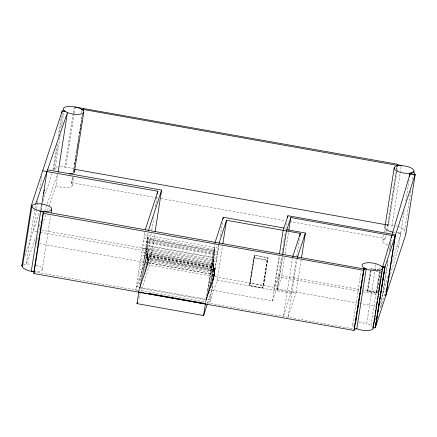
<?xml version="1.0" encoding="UTF-8"?>
<svg xmlns="http://www.w3.org/2000/svg" width="437" height="437" viewBox="0 0 437 437"><rect width="100%" height="100%" fill="white"/><g stroke="black" fill="none" stroke-linecap="round" stroke-linejoin="round"><path stroke-width="0.33" stroke-dasharray="2.19 1.64" d="M34.927 208.651L26.231 264.188L35.517 237.493M35.031 207.985L35.659 203.97M36.604 209.607L33.25 231.015L39.527 232.134M36.708 208.935L37.549 203.582M37.653 202.915L38.074 200.239M39.751 189.532L41.843 176.149M40.865 210.361L41.701 205.008M41.236 210.088L42.078 204.718M52.97 169.922L56.641 146.504M58.208 136.47L61.459 115.729M53.937 168.808L58.126 142.041M59.7 132.007L62.529 113.942M54.827 170.162L60.273 135.366M61.639 126.67L64.152 110.61M42.236 269.602L50.621 216.075M48.835 206.384L55.996 185.796L57.81 174.216M73.203 113.473L64.823 167L74.137 168.655M73.307 112.801L74.252 106.781M74.153 113.642L65.774 167.169L62.622 166.71A10.379 3.704 8.9 0 0 60.044 166.628M74.257 112.97L75.098 107.617M80.992 113.101L81.402 110.479M55.996 185.796A10.379 3.704 8.9 0 0 68.5 187.424A10.379 3.704 8.9 0 0 71.526 183.414L72.531 176.98M73.34 171.828L82.271 114.8M71.526 183.414L72.673 176.881M73.476 171.736L73.782 169.807M73.984 168.491L76.093 155.053M76.196 154.381L78.829 137.579M78.933 136.907L81.561 120.109M81.67 119.438L82.615 113.391M74.656 165.306L75.077 162.63M75.18 161.963L75.918 157.276M76.857 151.257L77.278 148.58M77.382 147.914L77.802 145.237M77.906 144.565L78.327 141.888M78.431 141.222L78.638 139.884M79.583 133.859L80.004 131.182M80.108 130.516L80.528 127.839M80.632 127.167L81.047 124.496M81.156 123.824L81.364 122.486M82.309 116.466L82.517 115.128M72.313 185.435L73.618 177.067M144.871 232.347L135.836 290.037L148.422 251.488L151.251 233.424M138.545 292.042L148.067 232.921M218.243 248.107L148.247 235.565L147.711 238.984L214.288 250.925L214.824 247.506L213.72 250.74M148.181 237.591L147.646 241.011L214.223 252.952L214.758 249.532L148.181 237.591L146.608 242.218L143.412 241.645M147.564 242.737L147.996 239.995L214.567 251.936L214.141 254.678L147.564 242.737L147.799 242.038L214.376 253.979L213.764 257.912L147.187 245.971L147.799 242.038M146.827 248.844L147.356 245.463L213.933 257.404L213.403 260.785L146.827 248.844L147.214 247.703L213.791 259.644L213.212 263.336L146.635 251.395L147.214 247.703M213.098 265.707L213.688 261.943L147.111 250.002L146.521 253.766L213.098 265.707L213.638 264.117L147.061 252.176L143.385 262.806L140.19 262.233M146.635 254.913L147.214 253.203L213.791 265.144L213.207 266.854L146.635 254.913L147.061 252.176M146.837 255.596L147.378 254.012L213.955 265.953L213.414 267.537L146.837 255.596L147.214 253.203M146.827 257.535L147.559 255.377L214.135 267.318L213.403 269.476L146.827 257.535L147.378 254.012M147.089 258.387L147.843 256.164L214.42 268.105L213.666 270.328L147.089 258.387L147.559 255.377M151.776 230.075L153.764 217.364M155.441 206.657L157.014 196.623M147.389 259.075L148.23 256.601L214.807 268.542L213.966 271.016L147.389 259.075L147.843 256.164M206.133 299.203L214.452 274.72L214.9 271.852L147.717 259.851L148.23 256.601M147.897 261.179L148.433 257.759L215.009 269.7L214.469 273.12L147.897 261.179L148.329 259.911L147.875 262.779L139.556 287.262M138.627 291.528L147.733 264.729L148.056 262.675L214.633 274.616L214.31 274.556L206.013 299.984L139.436 288.043L148.056 262.675M140.545 292.741L150.148 263.331L154.785 233.713M214.878 243.349L205.608 302.551L353.118 328.903M213.207 266.854L213.638 264.117M213.414 267.537L213.791 265.144M213.403 269.476L213.955 265.953M213.666 270.328L214.135 267.318M213.966 271.016L214.42 268.105M214.807 268.542L214.294 271.792L215.009 269.7M218.877 244.065L209.607 303.267L217.151 280.161L222.526 245.851M207.515 303.475L211.874 290.124L218.877 245.397M220.346 236.013L222.449 222.608M214.687 274.272L206.062 299.645L214.365 274.218L214.687 274.272L214.31 276.67L205.204 303.469M249.429 285.585L253.81 257.65L267.242 260.037L262.861 287.972L249.429 285.585L262.877 287.907M254.7 255.498L253.924 257.885L249.603 285.47L250.385 283.078L254.7 255.498L267.826 257.83L263.506 285.41L262.73 287.803L267.045 260.217L267.826 257.83M273.77 290.223L279.145 255.913M211.874 290.124L272.497 300.902L279.472 256.355M272.497 300.902L276.506 288.606L281.477 256.88M282.111 252.832L282.428 250.805M282.531 250.133L284.012 240.689M284.121 240.011L284.645 236.641M284.755 235.964L285.175 233.265M285.809 229.217L287.076 221.122M277.069 290.813L282.439 256.497M301.169 259.933L296.007 292.899L277.462 289.6L282.624 256.639M277.462 289.6L281.439 277.419L284.602 257.235M285.126 253.87L288.496 232.342M292.643 257.295L283.373 316.497L290.955 293.276L296.33 258.966M296.75 256.279L299.596 238.11M297.302 258.13L288.032 317.333L296.007 292.899M352.719 324.784L361.148 270.962M370.521 269.673L367.189 290.829L377.535 292.67L361.82 289.878M376.503 293.063L380.223 270.765L376.503 293.063L367.643 291.49L370.822 271.202M367.643 291.49L371.057 271.159M373.083 327.428L370.964 325.363L366.687 323.631L376.066 263.751M382.79 240.618L383.697 234.827M384.101 232.255L384.604 229.037M370.964 325.363L379.6 270.197M379.704 269.525L380.13 266.832M387.832 244.873A10.007 3.572 8.9 0 1 384.669 239.137L385.571 238.919L386.193 235.314M386.587 232.418L386.909 230.763M386.892 230.468L396.146 171.757M396.567 169.059L396.883 167.038M393.202 225.601L388.083 224.454L396.512 170.632M396.616 169.96L397.036 167.267M377.535 292.67L380.769 272.169M388.504 225.705L387.723 225.563L387.603 225.918L388.504 225.705L397.878 165.825M391.962 225.558L401.335 165.683M380.163 303.169L382.435 295.368L387.914 260.381M389.389 250.964L390.76 242.218M379.425 306.9L380.764 307.135L388.056 260.567M389.853 249.101L391.224 240.328M398.62 233.216L400.833 233.03L400.674 233.582L398.62 233.216L398.697 232.703L400.751 233.068L391.721 263.669M389.411 277.834L398.637 246.583L404.334 210.197M405.809 200.78L409.24 179.367M405.776 234.489L404.509 231.118L410.917 190.193M412.599 179.46L413.227 175.439M375.23 320.064L375.989 317.464M387.876 276.692L382.883 293.62L381.545 293.385M380.764 307.135L385.571 290.856M25.226 255.59L41.854 204.674M43.11 200.818L52.555 171.905M138.666 298.498L140.337 293.38M385.571 238.919L385.685 238.564L290.905 221.69M147.149 238.799L148.247 235.565M147.996 239.995L146.073 245.643L142.877 245.07M147.695 242.721L145.537 249.063L142.342 248.489M147.356 245.463L144.98 252.619L141.785 252.045M147.176 247.976L144.456 255.967L141.26 255.394M144.243 257.333L146.958 249.341M147.111 250.002L143.92 259.387L140.725 258.813M147.16 253.547L142.85 266.231L139.654 265.658M147.094 255.825L142.243 270.093L139.048 269.52M147.302 257.016L141.719 273.442L138.524 272.868M147.52 258.218L141.184 276.867L137.988 276.293M147.826 259.168L140.648 280.286L137.453 279.713M147.717 259.851L148.433 257.759M148.001 260.496L140.113 283.706L136.918 283.132M214.758 249.532L213.185 254.159L217.184 254.88M214.567 251.936L212.65 257.584L216.648 258.3M214.141 254.678L214.376 253.979M214.272 254.662L212.114 261.004L216.113 261.719M211.606 264.254L213.933 257.404M213.884 257.71L211.557 264.56L215.556 265.275M213.791 259.644L211.033 267.908L215.031 268.624M210.82 269.274L213.535 261.282M213.688 261.943L210.497 271.328L214.496 272.043M213.152 265.363L209.962 274.747L213.961 275.468M213.737 265.488L209.427 278.172L213.425 278.888M213.671 267.766L208.82 282.034L212.819 282.755M213.879 268.957L208.296 285.383L212.295 286.104M214.097 270.159L207.761 288.808L211.759 289.523M214.403 271.109L207.225 292.227L211.224 292.943M214.578 272.437L206.69 295.647L210.689 296.368M214.469 273.12L214.9 271.852M39.308 226.322L40.876 221.821M44.683 210.885L57.444 174.216M36.074 243.054L38.762 235.335M42.564 224.4L45.923 214.747M47.491 210.246L48.611 207.029M386.068 224.094L388.083 224.454M386.455 224.809L387.799 225.05L386.789 225.623A10.007 3.572 8.9 0 0 385.532 226.279M71.766 182.677L154.447 197.398M155.119 197.519L157.806 197.994M161.166 198.595L284.853 220.614M398.637 246.583L396.583 246.217A10.007 3.572 8.9 0 1 394.731 246.184M379.136 269.853L370.685 268.487L378.447 269.869M371.363 269.192L375.159 269.869M375.984 271.448L379.78 272.12M253.924 257.885L267.045 260.217M38.86 229.66L40.876 230.015M41.542 230.135L152.267 249.817L139.113 290.097L205.69 302.038M368.085 290.135L376.945 291.708M40.199 232.249L148.422 251.488M359.138 289.398L278.626 275.091L274.611 287.388L147.733 264.729M281.439 277.419L359.695 291.326M363.038 291.921L382.435 295.368M36.746 243.174L38.756 243.529M39.428 243.649L150.148 263.331M276.506 288.606L358.711 303.218M359.378 303.333L376.088 306.304M217.151 280.161L290.955 293.276M144.472 234.877L147.673 235.45M143.948 238.225L217.719 251.455M147.875 262.779L214.452 274.72M136.36 286.688L210.131 299.919M33.867 271.748L139.032 290.61M395.791 225.934A10.007 3.572 8.9 0 1 397.064 226.191M398.298 226.503A10.007 3.572 8.9 0 1 404.509 231.118M36.025 264.986A10.007 3.572 8.9 0 1 42.291 269.372A10.007 3.572 8.9 0 1 35.129 271.694M23.532 265.035A10.007 3.572 8.9 0 1 30.934 264.085M398.697 232.703A10.007 3.572 8.9 0 1 396.212 232.621M394.922 232.484A10.007 3.572 8.9 0 1 393.628 232.287M353.506 326.805A10.379 3.704 8.9 0 1 354.669 323.249M358.826 322.61A10.379 3.704 8.9 0 1 366.687 323.631M53.986 169.791A10.379 3.704 8.9 0 1 57.75 166.819M254.454 255.17L250.051 283.302L263.757 285.738L268.16 257.606L254.454 255.17"/><path stroke-width="0.66" d="M43.296 211.53L33.867 271.748L31.278 271.284A10.007 3.572 8.9 0 1 22.555 266.1L21.85 265.942L31.278 205.723L62.191 111.042L64.152 110.61A10.379 3.704 8.9 0 1 72.05 106.497L397.512 164.236L397.096 165.689L402.581 165.721A10.007 3.572 8.9 0 1 413.752 171.533A10.007 3.572 8.9 0 1 398.872 171.861A10.007 3.572 8.9 0 1 397.878 165.825M22.555 266.1L31.988 205.882L31.278 205.723M41.805 204.341L46.939 171.555M43.755 193.984L43.968 192.646M44.175 191.302L44.388 189.958M33.944 273.557L43.372 213.338L43.29 211.399A10.007 3.572 8.9 0 0 50.086 206.767A10.007 3.572 8.9 0 0 33.381 204.598A10.007 3.572 8.9 0 0 40.707 211.066L363.89 268.924L354.03 330.448L33.944 273.557L33.862 271.617M61.775 113.718L62.191 111.042L65.534 111.637L67.462 112.577A10.379 3.704 8.9 0 0 79.966 114.204A10.379 3.704 8.9 0 0 82.992 110.195L79.681 108.229L75.202 106.95M51.145 212.726L51.67 209.383M58.116 172.282L67.462 112.577L35.659 203.97M83.025 110.769L83.565 108.436M74.427 171.921L83.778 112.216M138.545 292.042L138.627 291.528M207.307 304.108L203.571 315.552L136.994 303.611L138.829 291.911M157.435 193.946L157.85 191.269L42.684 170.801M155.102 231.703L161.614 190.111L47.54 169.835M203.571 315.552L205.406 303.852M222.974 219.259L223.285 217.249L283.908 228.021M222.843 243.83L226.53 220.286L300.334 233.402L299.908 236.095M279.462 253.897L283.149 230.348L287.923 215.731L395.485 234.844L386.106 294.724M287.606 217.752L287.923 215.731M282.755 254.481L286.443 230.933L290.818 217.539L395.081 236.073L385.707 295.947M288.813 230.321L290.818 217.539M292.806 256.284L292.752 256.623L300.334 233.402M297.46 257.114L297.406 257.459L305.387 233.025L286.836 229.725M301.486 257.917L305.387 233.025M354.03 330.448L363.89 268.924M355.729 322.451L356.363 318.415M356.57 317.065L356.783 315.722M356.991 314.378L357.204 313.034M357.417 311.685L358.575 304.283M358.782 302.939L358.996 301.596M359.203 300.252L359.416 298.903M359.629 297.559L359.837 296.215M360.05 294.866L360.257 293.522M360.47 292.178L360.787 290.157M360.995 288.813L361.208 287.464M361.415 286.12L362.049 282.084M362.262 280.74L362.47 279.396M362.683 278.047L362.89 276.703M363.103 275.359L363.316 274.01M363.524 272.666L364.261 267.957A10.379 3.704 8.9 0 1 364.043 263.369A10.379 3.704 8.9 0 1 376.066 263.751L380.337 265.488L381.719 266.515L382.457 267.553L382.14 269.569M394.207 167.742L384.91 227.103A10.007 3.572 8.9 0 0 392.989 232.167M397.096 165.689L397.512 164.236M355.849 328.302L356.816 328.771A10.379 3.704 8.9 0 0 368.216 330.525A10.379 3.704 8.9 0 0 373.083 327.428L374.558 318.01M374.766 316.667L374.979 315.317M375.186 313.974L375.82 309.937M376.033 308.593L376.241 307.244M376.454 305.9L377.191 301.191M377.399 299.848L377.612 298.498M377.825 297.155L378.032 295.811M378.245 294.462L378.453 293.118M378.666 291.774L380.245 281.679M380.458 280.336L380.665 278.992M380.878 277.642L381.091 276.299M381.299 274.955L381.512 273.606M381.719 272.262L381.933 270.918M373.127 328.411L382.506 268.537M373.083 327.428L375.274 327.81L384.899 267.078L382.708 266.69L391.814 235.494L391.497 237.51M384.899 267.067L375.274 327.81M415.15 174.609L384.959 267.089L375.58 326.963L405.776 234.489L415.15 174.609L410.048 173.702M409.6 176.564L410.212 173.156L392.175 234.259M21.85 265.942L22.484 264.003M145.264 229.818L157.85 191.269M148.46 230.392L161.614 190.111M136.994 303.611L137.415 302.333M214.988 242.677L223.285 217.249M218.986 243.393L226.53 220.286M354.456 329.143L356.816 328.771L366.19 268.897L364.261 267.957L363.835 269.263L366.19 268.897A10.379 3.704 8.9 0 0 377.59 270.65A10.379 3.704 8.9 0 0 382.457 267.553L384.647 267.93M43.29 211.399L40.707 211.066L31.278 271.284L33.217 271.535M81.61 109.168L397.151 165.344M410.021 173.877L411.299 174.101M412.572 174.33L413.85 174.554M74.552 169.283L385.784 224.694M381.719 266.515L384.959 267.089M43.372 213.338L363.464 270.23M147.946 293.2L205.204 303.469L205.122 303.983L139.212 292.162M397.462 164.58L401.335 165.683M64.152 110.61L65.534 111.637M415.123 174.784L413.861 171.413A10.007 3.572 8.9 0 1 410.185 173.325M74.377 170.938A10.379 3.704 8.9 0 1 69.51 174.035"/></g></svg>
